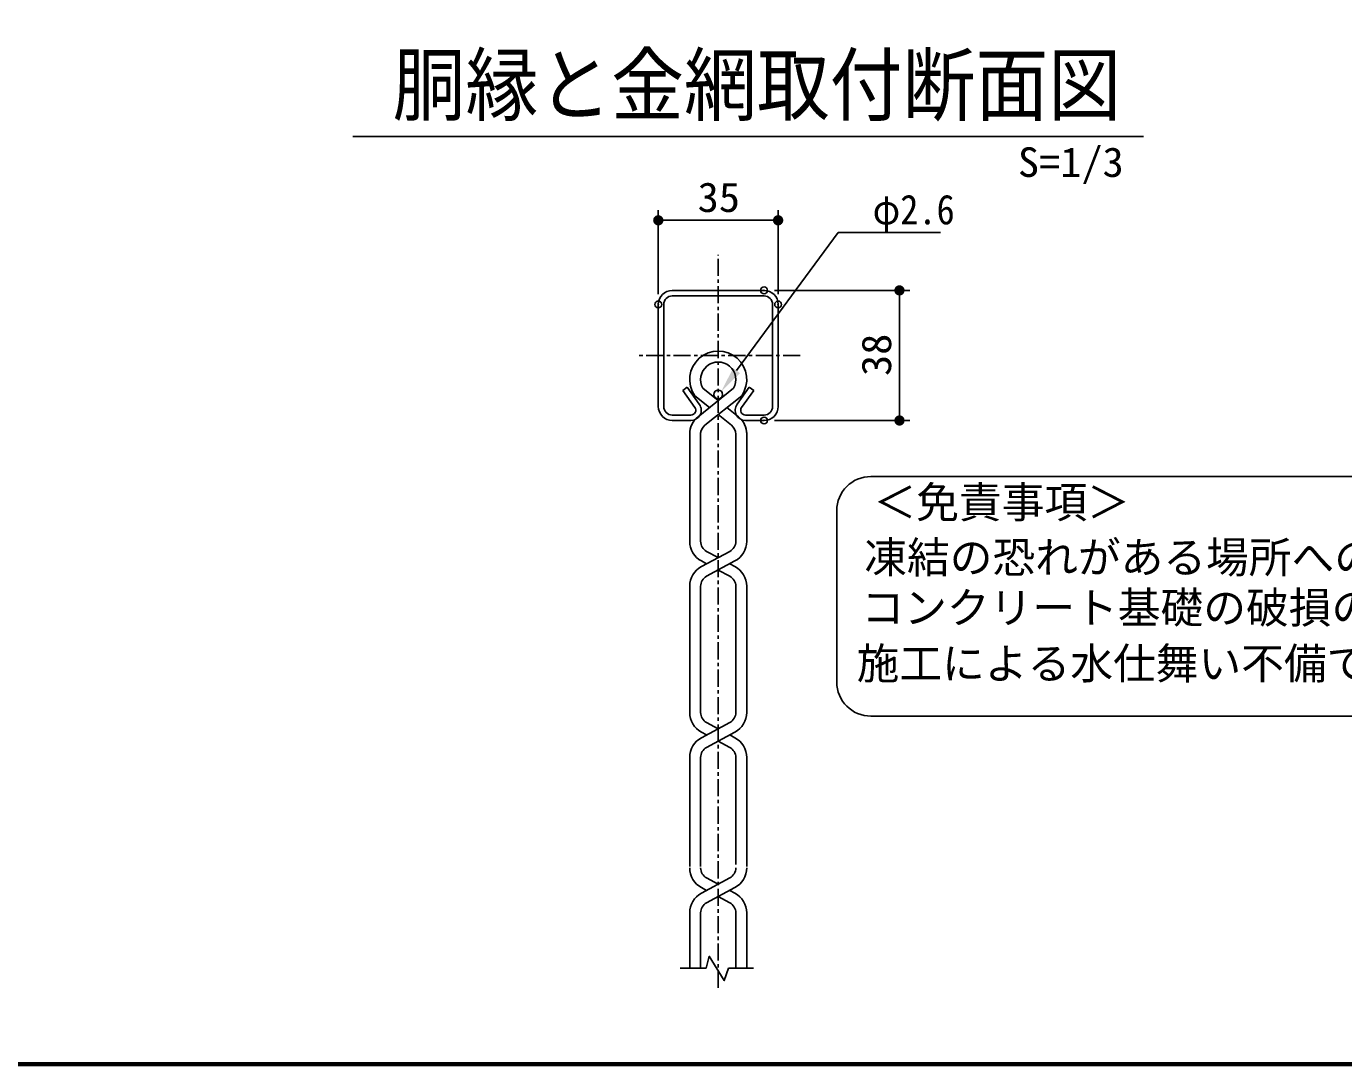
# Model space of a CAD drawing. Units: millimetres, scale not verified, with parts at other scales. Extents: x -4425 to 4425, y -3150 to 3150.
# Drawn here: x 421 to 2345, y -2925 to -1407 of the extents above; entities that cross this region are included whole.
import ezdxf
from ezdxf.enums import TextEntityAlignment as Align

# ---------------------------------------------------------------- set-up
doc = ezdxf.new("R2010")
doc.units = ezdxf.units.MM
doc.header["$LTSCALE"] = 20
doc.header["$PDMODE"] = 32
doc.header["$PDSIZE"] = 10
doc.linetypes.add('USER1', pattern=[2, 1.25, -0.25, 0.25, -0.25])
for name, color, linetype, lineweight in [('0-0_SUNPOU', 1, 'Continuous', 25), ('0-2_KOUZOU', 7, 'Continuous', 25), ('0-3_0', 1, 'Continuous', 25), ('0-4_AMI', 3, 'Continuous', 25), ('0-5_BUHIN', 7, 'Continuous', 25), ('0-6_BOLT', 3, 'Continuous', 25), ('0-9_WAKU', 7, 'Continuous', 25), ('0-B_D-TTL-TXT', 2, 'Continuous', 25)]:
    doc.layers.add(name, color=color, linetype=linetype, lineweight=lineweight)
doc.layers.add('0-1_DEFPOINTS', color=7, linetype='Continuous')
doc.styles.add('ＭＳ ゴシック', font='')
doc.styles.get('ＭＳ ゴシック').set_extended_font_data('MS Gothic')

# ---------------------------------------------------------------- blocks, each defined once
blk = doc.blocks.new('M1')
at = {"layer": '0-0_SUNPOU'}
blk.add_line((-5, 0), (-38.58, 0), dxfattribs=at)
for points in [[(0, 0), (-5, 0), (-4.96, 0.63)], [(0, 0), (-4.96, -0.63), (-5, 0)], [(0, 0), (-4.96, 0.63), (-4.84, 1.24)], [(0, 0), (-4.84, -1.24), (-4.96, -0.63)], [(0, 0), (-4.84, 1.24), (-4.65, 1.84)], [(0, 0), (-4.65, -1.84), (-4.84, -1.24)], [(0, 0), (-4.65, 1.84), (-4.38, 2.41)], [(0, 0), (-4.38, -2.41), (-4.65, -1.84)], [(0, 0), (-4.38, 2.41), (-4.05, 2.94)], [(0, 0), (-4.05, -2.94), (-4.38, -2.41)], [(0, 0), (-4.05, 2.94), (-3.64, 3.42)], [(0, 0), (-3.64, -3.42), (-4.05, -2.94)], [(0, 0), (-3.64, 3.42), (-3.19, 3.85)], [(0, 0), (-3.19, -3.85), (-3.64, -3.42)], [(0, 0), (-3.19, 3.85), (-2.68, 4.22)], [(0, 0), (-2.68, -4.22), (-3.19, -3.85)], [(0, 0), (-2.68, 4.22), (-2.13, 4.52)], [(0, 0), (-2.13, -4.52), (-2.68, -4.22)], [(0, 0), (-2.13, 4.52), (-1.55, 4.76)], [(0, 0), (-1.55, -4.76), (-2.13, -4.52)], [(0, 0), (-1.55, 4.76), (-0.94, 4.91)], [(0, 0), (-0.94, -4.91), (-1.55, -4.76)], [(0, 0), (-0.94, 4.91), (-0.31, 4.99)], [(0, 0), (-0.31, -4.99), (-0.94, -4.91)], [(0, 0), (-0.31, 4.99), (0.31, 4.99)], [(0, 0), (0.31, -4.99), (-0.31, -4.99)], [(0, 0), (0.31, 4.99), (0.94, 4.91)], [(0, 0), (0.94, 4.91), (1.55, 4.76)], [(0, 0), (1.55, 4.76), (2.13, 4.52)], [(0, 0), (2.13, 4.52), (2.68, 4.22)], [(0, 0), (2.68, 4.22), (3.19, 3.85)], [(0, 0), (3.19, 3.85), (3.64, 3.42)], [(0, 0), (3.64, 3.42), (4.05, 2.94)], [(0, 0), (4.05, 2.94), (4.38, 2.41)], [(0, 0), (4.38, 2.41), (4.65, 1.84)], [(0, 0), (4.65, 1.84), (4.84, 1.24)], [(0, 0), (4.84, 1.24), (4.96, 0.63)], [(0, 0), (4.96, 0.63), (5, 0)], [(0, 0), (0.94, -4.91), (0.31, -4.99)], [(0, 0), (1.55, -4.76), (0.94, -4.91)], [(0, 0), (2.13, -4.52), (1.55, -4.76)], [(0, 0), (2.68, -4.22), (2.13, -4.52)], [(0, 0), (3.19, -3.85), (2.68, -4.22)], [(0, 0), (3.64, -3.42), (3.19, -3.85)], [(0, 0), (4.05, -2.94), (3.64, -3.42)], [(0, 0), (4.38, -2.41), (4.05, -2.94)], [(0, 0), (4.65, -1.84), (4.38, -2.41)], [(0, 0), (4.84, -1.24), (4.65, -1.84)], [(0, 0), (4.96, -0.63), (4.84, -1.24)], [(0, 0), (5, 0), (4.96, -0.63)]]:
    blk.add_solid(points, dxfattribs=at)

msp = doc.modelspace()

# ---------------------------------------------------------------- linework, layer by layer
at = {"layer": '0-0_SUNPOU'}
for p, q in [((897.9, -1567.45), (2052.34, -1567.45)), ((1458.2, -1909.62), (1606.77, -1708.11)), ((1606.77, -1708.11), (1755.92, -1708.11)), ((1608.82, -1708.11), (1641.92, -1708.11))]:
    msp.add_line(p, q, dxfattribs=at)
msp.add_solid([(1463.23, -1913.33), (1435.95, -1939.8), (1453.17, -1905.91)], dxfattribs=at)
at = {"layer": '0-1_DEFPOINTS'}
for p in [(1518.88, -1690.08), (1498.38, -1792.47), (1696.09, -1792.47), (1343.88, -1812.97), (1518.88, -1812.97), (1498.38, -1982.47)]:
    msp.add_point(p, dxfattribs=at)
at = {"layer": '0-2_KOUZOU', "color": 1, "linetype": 'USER1'}
msp.add_line((1431.38, -2811.33), (1431.38, -1740.36), dxfattribs=at)
at = {"layer": '0-2_KOUZOU'}
for p, q in [((1375.88, -2782.25), (1413.8, -2782.25)), ((1446.36, -2782.25), (1482.96, -2782.25))]:
    msp.add_line(p, q, dxfattribs=at)
msp.add_lwpolyline([(1446.36, -2782.25), (1440.19, -2800.48), (1418.2, -2764.97), (1413.8, -2782.25)], dxfattribs=at)
at = {"layer": '0-3_0'}
for p, q in [((1343.88, -1797.97), (1343.88, -1675.08)), ((1373.88, -1690.08), (1488.88, -1690.08)), ((1518.88, -1797.97), (1518.88, -1675.08)), ((1513.38, -1792.47), (1711.09, -1792.47)), ((1696.09, -1952.47), (1696.09, -1822.47)), ((1513.38, -1982.47), (1711.09, -1982.47))]:
    msp.add_line(p, q, dxfattribs=at)
at = {"layer": '0-4_AMI', "color": 7}
for p, q in [((1453.63, -1935.48), (1401.96, -1976.93)), ((1409.14, -1935.48), (1431.38, -1953.32)), ((1397.06, -1946.3), (1418.6, -1963.58)), ((1465.71, -1946.3), (1411.97, -1989.41)), ((1431.38, -1973.83), (1450.79, -1989.41)), ((1444.17, -1963.58), (1460.81, -1976.93)), ((1389.74, -1999.83), (1389.74, -2158.9)), ((1405.74, -1999.83), (1405.74, -2158.9)), ((1473.03, -1999.83), (1473.03, -2158.9)), ((1457.03, -2002.41), (1457.03, -2158.9)), ((1448.27, -2173.57), (1406.91, -2195.84)), ((1414.5, -2173.57), (1431.38, -2182.66)), ((1406.91, -2187.66), (1414.51, -2191.75)), ((1455.86, -2187.66), (1414.5, -2209.93)), ((1448.26, -2191.75), (1455.86, -2195.84)), ((1431.38, -2200.84), (1448.27, -2209.93)), ((1389.74, -2408.9), (1389.74, -2224.6)), ((1405.74, -2408.9), (1405.74, -2224.6)), ((1457.03, -2408.9), (1457.03, -2224.6)), ((1473.03, -2408.9), (1473.03, -2224.6)), ((1448.27, -2423.57), (1406.91, -2445.84)), ((1414.5, -2423.57), (1431.38, -2432.66)), ((1414.51, -2441.75), (1406.91, -2437.66)), ((1414.5, -2459.93), (1455.86, -2437.66)), ((1448.26, -2441.75), (1455.86, -2445.84)), ((1448.27, -2459.93), (1431.38, -2450.84)), ((1389.74, -2633.67), (1389.74, -2474.6)), ((1405.74, -2633.67), (1405.74, -2474.6)), ((1457.03, -2631.09), (1457.03, -2474.6)), ((1473.03, -2633.67), (1473.03, -2474.6)), ((1448.27, -2650.57), (1406.91, -2672.84)), ((1414.5, -2650.57), (1431.38, -2659.66)), ((1406.91, -2664.66), (1414.51, -2668.75)), ((1455.86, -2664.66), (1414.5, -2686.93)), ((1448.26, -2668.75), (1455.86, -2672.84)), ((1431.38, -2677.84), (1448.27, -2686.93)), ((1389.74, -2782.25), (1389.74, -2701.6)), ((1405.74, -2782.25), (1405.74, -2701.6)), ((1457.03, -2782.25), (1457.03, -2701.6)), ((1473.03, -2782.25), (1473.03, -2701.6))]:
    msp.add_line(p, q, dxfattribs=at)
msp.add_circle((1431.38, -1944.44), 6.5, dxfattribs=at)
for centre, radius, start, end in [((1431.38, -1922.71), 41.65, 325.49969, 214.50031), ((1431.38, -1922.71), 25.65, 330.145, 209.855), ((1422.4, -2002.41), 32.67, 128.74064, 180), ((1440.37, -2002.41), 32.67, 0, 51.25936), ((1422.4, -2002.41), 16.67, 128.74064, 180), ((1440.37, -2002.41), 16.67, 0, 51.25936), ((1422.4, -2158.9), 32.67, 180, 241.69267), ((1422.4, -2158.9), 16.67, 180, 241.69267), ((1440.37, -2158.9), 16.67, 298.30733, 0), ((1440.37, -2158.9), 32.67, 298.30733, 0), ((1422.4, -2224.6), 32.67, 118.30733, 180), ((1422.4, -2224.6), 16.67, 118.30733, 180), ((1440.37, -2224.6), 16.67, 0, 61.69267), ((1440.37, -2224.6), 32.67, 0, 61.69267), ((1422.4, -2408.9), 32.67, 180, 241.69267), ((1422.4, -2408.9), 16.67, 180, 241.69267), ((1440.37, -2408.9), 16.67, 298.30733, 0), ((1440.37, -2408.9), 32.67, 298.30733, 0), ((1422.4, -2474.6), 32.67, 118.30733, 180), ((1422.4, -2474.6), 16.67, 118.30733, 180), ((1440.37, -2474.6), 16.67, 0, 61.69267), ((1440.37, -2474.6), 32.67, 0, 61.69267), ((1422.4, -2635.9), 32.67, 180, 241.69267), ((1422.4, -2635.9), 16.67, 180, 241.69267), ((1440.37, -2635.9), 16.67, 298.30733, 0), ((1440.37, -2635.9), 32.67, 298.30733, 0), ((1422.4, -2701.6), 32.67, 118.30733, 180), ((1440.37, -2701.6), 32.67, 0, 61.69267), ((1422.4, -2701.6), 16.67, 118.30733, 180), ((1440.37, -2701.6), 16.67, 0, 61.69267)]:
    msp.add_arc(centre, radius, start, end, dxfattribs=at)
at = {"layer": '0-5_BUHIN'}
for p, q in [((1498.38, -1792.47), (1364.38, -1792.47)), ((1498.38, -1800.47), (1364.38, -1800.47)), ((1343.88, -1812.97), (1343.88, -1961.97)), ((1351.88, -1812.97), (1351.88, -1961.97)), ((1510.88, -1812.97), (1510.88, -1961.97)), ((1518.88, -1812.97), (1518.88, -1961.97)), ((1379.51, -1938.64), (1386.01, -1933.98)), ((1379.51, -1938.64), (1397.28, -1963.38)), ((1386.01, -1933.98), (1403.78, -1958.72)), ((1476.76, -1933.98), (1458.99, -1958.72)), ((1483.26, -1938.64), (1465.49, -1963.38)), ((1483.26, -1938.64), (1476.76, -1933.98)), ((1391.6, -1974.47), (1364.38, -1974.47)), ((1498.38, -1974.47), (1471.17, -1974.47)), ((1391.6, -1982.47), (1364.38, -1982.47)), ((1471.17, -1982.47), (1498.38, -1982.47))]:
    msp.add_line(p, q, dxfattribs=at)
for centre, radius, start, end in [((1364.38, -1812.97), 20.5, 90, 180), ((1364.38, -1812.97), 12.5, 90, 180), ((1498.38, -1812.97), 20.5, 0, 90), ((1498.38, -1812.97), 12.5, 0, 90), ((1364.38, -1961.97), 20.5, 180, 270), ((1364.38, -1961.97), 12.5, 180, 270), ((1391.6, -1967.47), 15, 270, 35.69193), ((1471.17, -1967.47), 15, 144.30807, 270), ((1498.38, -1961.97), 12.5, 270, 0), ((1498.38, -1961.97), 20.5, 270, 0), ((1391.6, -1967.47), 7, 270, 35.69193), ((1471.17, -1967.47), 7, 144.30807, 270)]:
    msp.add_arc(centre, radius, start, end, dxfattribs=at)
at = {"layer": '0-6_BOLT', "color": 1, "linetype": 'USER1'}
msp.add_line((1551.11, -1887.47), (1315.66, -1887.47), dxfattribs=at)
at = {"layer": '0-9_WAKU'}
msp.add_lwpolyline([(-4049.88, 2925.24), (4200.12, 2925.24), (4200.12, -2924.76), (-4049.88, -2924.76)], close=True, dxfattribs=at)
for points in [[(4198.12, 2923.24), (4198.12, -2922.76), (-4047.88, -2922.76)], [(4196.12, 2921.24), (4196.12, -2920.76), (-4045.88, -2920.76)]]:
    msp.add_lwpolyline(points, dxfattribs=at)
at = {"layer": '0-B_D-TTL-TXT'}
for p, q in [((4100.04, -2064.27), (1654.49, -2064.27)), ((1604.49, -2114.27), (1604.49, -2364.27)), ((1654.49, -2414.27), (4100.04, -2414.27))]:
    msp.add_line(p, q, dxfattribs=at)
for centre, start, end in [((1654.49, -2114.27), 90, 180), ((1654.49, -2364.27), 180, 270)]:
    msp.add_arc(centre, 50, start, end, dxfattribs=at)

# ---------------------------------------------------------------- block references
at = {"layer": '0-3_0', "xscale": 1.5, "yscale": 1.5}
for p, rotation in [((1343.88, -1690.08), 180), ((1696.09, -1792.47), 90), ((1696.09, -1982.47), 270)]:
    msp.add_blockref('M1', p, dxfattribs=dict(at, rotation=rotation))
msp.add_blockref('M1', (1518.88, -1690.08), dxfattribs=at)

# ---------------------------------------------------------------- texts
at = {"layer": '0-0_SUNPOU', "color": 3, "style": 'ＭＳ ゴシック'}
for s, height, width, p in [('S=1/3', 43.26, 1.05, (1869.13, -1639.7)), ('φ2.6', 43.3, 0.9, (1656.92, -1708.93))]:
    msp.add_text(s, height=height, dxfattribs=dict(at, width=width)).set_placement(p, align=Align.BOTTOM_LEFT)
at = {"layer": '0-2_KOUZOU', "style": 'ＭＳ ゴシック', "width": 0.9}
msp.add_text('胴縁と金網取付断面図', height=86.66, dxfattribs=at).set_placement((955.85, -1561.44), align=Align.BOTTOM_LEFT)
at = {"layer": '0-3_0', "color": 3, "style": 'ＭＳ ゴシック', "width": 1.05}
msp.add_text('35', height=43.26, dxfattribs=at).set_placement((1401.38, -1690.9), align=Align.BOTTOM_LEFT)
msp.add_text('38', height=43.26, rotation=90, dxfattribs=at).set_placement((1696.92, -1917.47), align=Align.BOTTOM_LEFT)
at = {"layer": '0-B_D-TTL-TXT', "color": 7, "style": 'ＭＳ ゴシック'}
for s, p in [('＜免責事項＞ \u3000\u3000', (1658.19, -2138.45)), ('凍結の恐れがある場所への設置は、内部に溜まった雨水等の凍結融解により支柱の破損や', (1644.67, -2218.95)), ('コンクリート基礎の破損の恐れがありますので施工時、水仕舞いを行ってください。', (1640.56, -2292.37)), ('施工による水仕舞い不備で起こる支柱・基礎の破損について当社は責任を負いかねます。 ', (1633.57, -2373.87))]:
    msp.add_text(s, height=45.75, dxfattribs=at).set_placement(p, align=Align.BOTTOM_LEFT)

doc.saveas('drawing.dxf')
